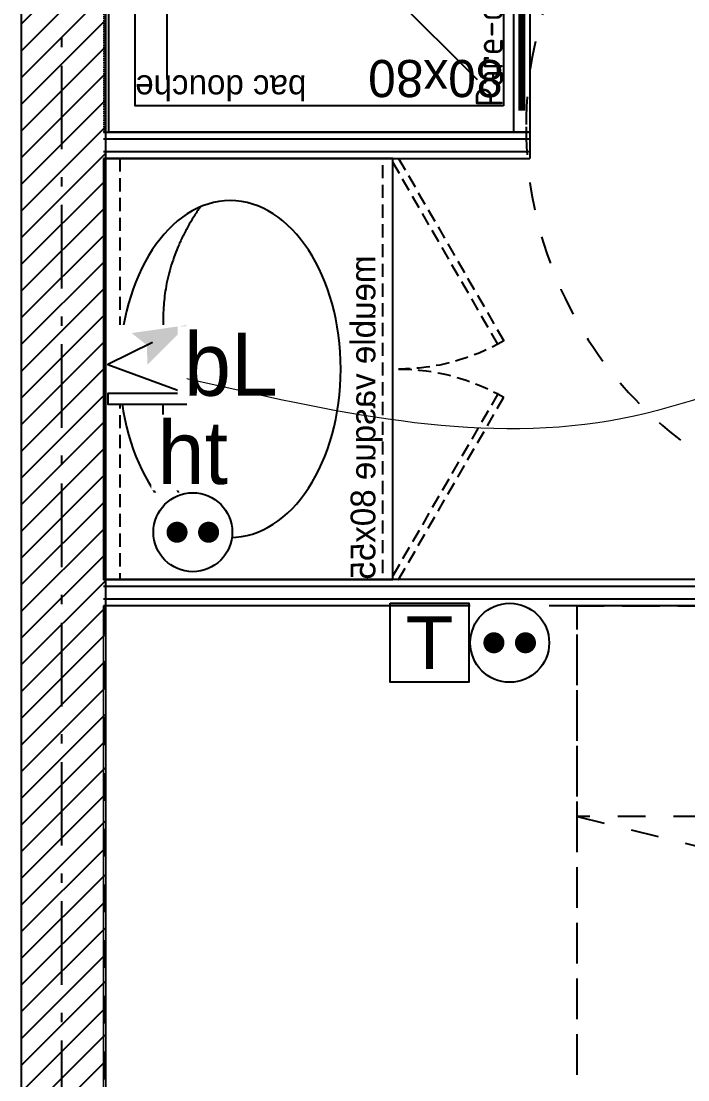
# Model space of a CAD drawing. Header units: centimetres. Extents: x 2191 to 12545, y -680 to 18662.
# Drawn here: x 9812.8 to 9939.5, y 3775.4 to 3976.5 of the extents above; entities that cross this region are included whole.
import ezdxf

# ---------------------------------------------------------------- set-up
doc = ezdxf.new("R2010")
doc.units = ezdxf.units.CM
for name, pattern in [('Style de ligne -11', [0.347222, 0.20828, -0.138942]), ('Style de ligne -13', [0.147638, 0.098425, -0.049213]), ('Style de ligne -5', [0.20828, 0.069425, -0.138855]), ('Style de ligne -6', [1.04164, 0.625, -0.20828, 0.06943, -0.13893]), ('VW-01', [0.41656, 0.20828, -0.20828])]:
    doc.linetypes.add(name, pattern=pattern)
for name, color, linetype in [('B Aménagement intérieur', 252, 'Continuous'), ('B BATI-équipement-sanitaires', 252, 'Continuous'), ('B faience', 252, 'Style de ligne -11'), ('B GÈnÈral_Hatch', 252, 'Continuous'), ('B Général', 252, 'Continuous'), ('C ANNOTATIONS-niveaux', 252, 'Continuous'), ('C ANNOTATIONS-PMR', 252, 'Style de ligne -5'), ('C ANNOTATIONS-prestations', 252, 'Continuous'), ('D SURFACES-shab', 252, 'Continuous'), ('F REMPLISSAGE-vert clair', 252, 'Continuous'), ('F REMPLISSAGE-vert foncé', 252, 'Continuous'), ('prlm-MOD', 64, 'Continuous')]:
    doc.layers.add(name, color=color, linetype=linetype)
doc.layers.add('prlm-ELEC-CFA', color=1, linetype='Continuous', lineweight=25)
doc.layers.add('prlm-ELEC-CFO', color=1, linetype='Continuous', lineweight=25)
doc.styles.add('Eurostile', font='Eurosti.TTF')
doc.styles.add('Eurostile (italic)', font='Eurostib.TTF')
doc.styles.add('prlm-elec-cfo', font='comic.ttf', dxfattribs={"height": 12})
doc.styles.get("Standard").update_dxf_attribs({"font": 'isocp.shx', "height": 15})

# ---------------------------------------------------------------- blocks, each defined once
blk = doc.blocks.new('B 70.Groupe-3-1')
at = {"layer": 'B Général', "linetype": 'VW-01', "ltscale": 25.4}
blk.add_line((70, -114.99), (-70, -80.35), dxfattribs=at)
at = {"layer": 'B Général', "linetype": 'VW-01', "ltscale": 25.4, "flags": 128}
for points in [[(-70, 35), (70, 35), (70, -155), (-70, -155)], [(-70, -114.99), (70, -114.99), (70, -155), (-70, -155)]]:
    blk.add_lwpolyline(points, close=True, dxfattribs=at)
blk = doc.blocks.new('B 70.Lit 140.190_PMR 2')
at = {"layer": 'B Général', "linetype": 'VW-01', "ltscale": 25.4, "flags": 128}
blk.add_lwpolyline([(160, -155), (160, 35), (70, 35), (70, -155)], close=True, dxfattribs=at)
at = {"layer": 'B Général'}
blk.add_blockref('B 70.Groupe-3-1', (0, 0), dxfattribs=at)
blk = doc.blocks.new('B 70.Groupe-4-1')
at = {"layer": 'B Général', "linetype": 'Continuous'}
for centre, major_axis, ratio in [((0, -24.07), (32, 0), 0.65625), ((0, -6.97), (1.5, 0), 1), ((0, -17.15), (2.5, 0), 1)]:
    blk.add_ellipse(centre, major_axis=major_axis, ratio=ratio, dxfattribs=at)
for points in [[(-30.82, -18.37), (-20.7, -11.37), (-9.74, -11.32), (-4.71, -11.3), (0, -11.3)], [(30.82, -18.37), (20.7, -11.37), (9.74, -11.32), (4.71, -11.3), (0, -11.3)]]:
    blk.add_open_spline(points, degree=2, knots=[0, 0, 0, 1, 1, 2, 2, 2], dxfattribs=at)
blk.add_open_spline([(-30.45, -17.59), (-30.5, -17.61), (-30.55, -17.64)], degree=2, dxfattribs=at)
blk = doc.blocks.new('B 70.meuble vasque 80x60')
at = {"layer": 'B BATI-équipement-sanitaires', "linetype": 'Style de ligne -13', "ltscale": 25.4, "flags": 128}
for points in [[(-40, -3.07), (40, -3.07), (40, -53.07), (-40, -53.07)], [(-40, -56.07), (-5.36, -76.07), (-4.71, -74.94), (-39.35, -54.94)], [(40, -56.07), (5.36, -76.07), (4.71, -74.94), (39.35, -54.94)]]:
    blk.add_lwpolyline(points, close=True, dxfattribs=at)
at = {"layer": 'B BATI-équipement-sanitaires', "linetype": 'Style de ligne -13', "ltscale": 25.4}
for centre, start, end in [((-40, -56.07), 330, 0), ((40, -56.07), 180, 210)]:
    blk.add_arc(centre, 40, start, end, dxfattribs=at)
at = {"layer": 'B Général', "flags": 128}
blk.add_lwpolyline([(-40, 0), (40, 0), (40, -55), (-40, -55)], close=True, dxfattribs=at)
at = {"layer": 'B Général'}
blk.add_blockref('B 70.Groupe-4-1', (0, 0), dxfattribs=at)
at = {"layer": 'C ANNOTATIONS-prestations', "insert": (40, -53.07), "char_height": 4.706, "width": 80, "attachment_point": 9, "line_spacing_factor": 0.894142, "style": 'Eurostile'}
blk.add_mtext('meuble vasque 80x55', dxfattribs=at)
blk = doc.blocks.new('B 70.Bac douche 80.80')
at = {"layer": 'B faience', "lineweight": 18, "flags": 128}
blk.add_lwpolyline([(-41, -40), (40, -40), (40, 41)], dxfattribs=at)
at = {"layer": 'B Général', "linetype": 'Continuous'}
for p, q in [((25.5, -25.5), (-31, 31)), ((28, -24.46), (28, 31)), ((24.46, -28), (-31, -28))]:
    blk.add_line(p, q, dxfattribs=at)
at = {"layer": 'B Général', "linetype": 'Continuous', "flags": 128}
for points in [[(-41, 41), (39, 41), (39, -39), (-41, -39)], [(-36, 36), (34, 36), (34, -34), (-36, -34)]]:
    blk.add_lwpolyline(points, close=True, dxfattribs=at)
at = {"layer": 'B Général', "linetype": 'Continuous'}
blk.add_circle((28, -28), 3.54, dxfattribs=at)
at = {"layer": 'B Général', "insert": (-36, 30.76), "char_height": 7.059, "width": 35, "attachment_point": 4, "line_spacing_factor": 0.894142, "style": 'Eurostile'}
blk.add_mtext('80x80', dxfattribs=at)
at = {"layer": 'C ANNOTATIONS-prestations', "insert": (34, 32.51), "char_height": 4.706, "width": 70, "attachment_point": 6, "line_spacing_factor": 0.894142, "style": 'Eurostile'}
blk.add_mtext('bac douche ', dxfattribs=at)
blk = doc.blocks.new('B 70.Rond 150_PMR')
at = {"layer": 'B Général', "linetype": 'VW-01', "ltscale": 25.4}
blk.add_circle((0, 0), 75, dxfattribs=at)
at = {"layer": 'B Général', "insert": (-61.5, 0), "char_height": 7.059, "attachment_point": 5, "rotation": 90, "line_spacing_factor": 0.894142, "style": 'Eurostile (italic)'}
blk.add_mtext('Ø 150 PMR', dxfattribs=at)
blk = doc.blocks.new('B 70.T2 S307 (2D)')
at = {"layer": 'B Général', "linetype": 'Continuous'}
for p, q in [((-126.26, -22.48), (-361.57, -22.48)), ((-131.26, -27.48), (-361.57, -27.48)), ((-361.57, -107.5), (-280.57, -107.5)), ((-280.57, -112.5), (-280.57, -107.5)), ((-361.57, -112.5), (-280.57, -112.5))]:
    blk.add_line(p, q, dxfattribs=at)
at = {"layer": 'D SURFACES-shab', "lineweight": 18, "flags": 128}
for points in [[(-361.57, 291.52), (-361.57, -22.48), (-0.43, -22.48), (-0.43, 34.39), (-0.43, 34.39), (-0.43, 291.52)], [(-361.26, -112.48), (-361.26, -193.48), (-131.26, -193.48), (-131.26, -27.48), (-361.26, -27.48), (-361.26, -107.48), (-280.57, -107.5), (-280.57, -112.5)]]:
    blk.add_lwpolyline(points, close=True, dxfattribs=at)
at = {"layer": 'F REMPLISSAGE-vert clair'}
for p, q in [((-127.56, -23.78), (-361.57, -23.78)), ((-129.96, -26.18), (-361.57, -26.18)), ((-361.57, -108.8), (-280.57, -108.8)), ((-361.57, -111.2), (-280.57, -111.2))]:
    blk.add_line(p, q, dxfattribs=at)
at = {"layer": 'F REMPLISSAGE-vert foncé', "linetype": 'Continuous'}
for p, q in [((-126.26, -22.48), (-361.57, -22.48)), ((-131.26, -27.48), (-361.57, -27.48)), ((-361.57, -107.5), (-280.57, -107.5)), ((-361.57, -112.5), (-280.57, -112.5))]:
    blk.add_line(p, q, dxfattribs=at)
at = {"layer": 'F REMPLISSAGE-vert foncé'}
for p, q in [((-127.56, -23.78), (-361.57, -23.78)), ((-129.96, -26.18), (-361.57, -26.18)), ((-361.57, -108.8), (-280.57, -108.8)), ((-361.57, -111.2), (-280.57, -111.2))]:
    blk.add_line(p, q, dxfattribs=at)
at = {"layer": 'B Général', "xscale": -1}
for name, p in [('B 70.Lit 140.190_PMR 2', (-201.57, 132.52)), ('B 70.Bac douche 80.80', (-321.57, -153.48))]:
    blk.add_blockref(name, p, dxfattribs=at)
at = {"layer": 'B Général', "rotation": 90}
blk.add_blockref('B 70.meuble vasque 80x60', (-361.57, -67.48), dxfattribs=at)
at = {"layer": 'C ANNOTATIONS-PMR', "ltscale": 25.4, "rotation": 90}
blk.add_blockref('B 70.Rond 150_PMR', (-206.26, -113.48), dxfattribs=at)
blk = doc.blocks.new('xi.pdch')
at = {"layer": 'prlm-MOD', "color": 0, "linetype": 'ByBlock', "lineweight": -2, "ltscale": 50}
blk.add_lwpolyline([(-32.52, -3.22), (-32.52, -0.19), (47.48, -0.19), (47.48, -3.22)], close=True, dxfattribs=at)
at = {"layer": 'prlm-MOD', "color": 0, "linetype": 'ByBlock', "lineweight": 5, "ltscale": 50, "const_width": 1.3}
blk.add_lwpolyline([(-28.4, -1.71), (44.13, -1.71), (44.13, -1.71)], dxfattribs=at)
at = {"layer": 'prlm-MOD', "color": 0, "insert": (-27.71, 7.06), "char_height": 5.1497, "width": 137.3149, "attachment_point": 1}
blk.add_mtext('Pare-douche', dxfattribs=at)
blk = doc.blocks.new('xi.PC')
at = {"color": 0, "lineweight": 5}
blk.add_wipeout([(-7.5, -7.5), (7.5, -7.5), (7.5, 7.5), (-7.5, 7.5)], dxfattribs=at).dxf.layer = 'prlm-ELEC-CFO'
at = {"layer": 'prlm-ELEC-CFO', "color": 0, "linetype": 'ByBlock', "lineweight": 5, "const_width": 2}
for points in [[(-4, 0, 1), (-2, 0, 1)], [(2, 0, 1), (4, 0, 1)]]:
    blk.add_lwpolyline(points, format="xyb", close=True, dxfattribs=at)
at = {"layer": 'prlm-ELEC-CFO', "color": 0, "linetype": 'ByBlock', "lineweight": -2}
blk.add_circle((0, 0), 7.5, dxfattribs=at)
blk = doc.blocks.new('xi.TEL')
at = {"layer": 'prlm-ELEC-CFA', "color": 0, "linetype": 'ByBlock', "lineweight": -2, "flags": 128}
blk.add_lwpolyline([(-7.5, 7.5), (7.5, 7.5), (7.5, -7.5), (-7.5, -7.5)], close=True, dxfattribs=at)
at = {"layer": 'prlm-ELEC-CFA', "color": 0, "linetype": 'ByBlock', "insert": (0, 0), "char_height": 10, "width": 11.36, "attachment_point": 5}
blk.add_mtext('{\\fVerdana|b0|i0|c0|p34;T}', dxfattribs=at)
blk = doc.blocks.new('xi.BL')
at = {"color": 0, "lineweight": 5}
blk.add_wipeout([(-7.5, -7.5), (7.5, -7.5), (7.5, 7.5), (-7.5, 7.5)], dxfattribs=at).dxf.layer = 'prlm-ELEC-CFO'
at = {"layer": 'prlm-ELEC-CFO', "lineweight": 5}
blk.add_hatch(color=0, dxfattribs=at).paths.add_polyline_path([(-3, 6), (-0.1, 3.7), (0, 0), (7.5, 7.5)])
at = {"layer": 'prlm-ELEC-CFO', "color": 0}
blk.add_lwpolyline([(0.95, 4.23), (-7.5, 0), (7.5, -5.5), (-7.5, -5.5), (-7.5, -7.5), (7.5, -7.5)], dxfattribs=at)
blk = doc.blocks.new('xi.PCHT')
at = {"color": 0, "lineweight": 5}
blk.add_wipeout([(-7.5, -7.5), (7.5, -7.5), (7.5, 7.5), (-7.5, 7.5)], dxfattribs=at).dxf.layer = 'prlm-ELEC-CFO'
at = {"layer": 'prlm-ELEC-CFO', "color": 0, "linetype": 'ByBlock', "lineweight": 5, "const_width": 2}
for points in [[(-4, 0, 1), (-2, 0, 1)], [(2, 0, 1), (4, 0, 1)]]:
    blk.add_lwpolyline(points, format="xyb", close=True, dxfattribs=at)
at = {"layer": 'prlm-ELEC-CFO', "color": 0, "linetype": 'ByBlock', "lineweight": -2}
blk.add_circle((0, 0), 7.5, dxfattribs=at)

msp = doc.modelspace()

# ---------------------------------------------------------------- hatches: boundary and pattern name
at = {"layer": 'B GÈnÈral_Hatch', "linetype": 'Continuous'}
h = msp.add_hatch(dxfattribs=at)
h.set_pattern_fill('50_BETON', color=256, style=0, pattern_type=2)
h.set_pattern_definition([(45, (0, 0), (2.4253472, -2.6458333), [])])
h.paths.add_polyline_path([(9812.8, 3525.39), (9828.8, 3541.39), (9828.8, 4134.41), (9812.8, 4152.41)])

# ---------------------------------------------------------------- linework, layer by layer
at = {"layer": 'B Général', "linetype": 'Continuous', "lineweight": 18}
for p, q in [((9812.8, 4152.41), (9812.8, 3525.39)), ((9828.8, 4134.41), (9828.8, 3551.39))]:
    msp.add_line(p, q, dxfattribs=at)
at = {"layer": 'B Général', "linetype": 'Continuous'}
for p, q in [((9812.8, 4152.41), (9812.8, 3525.39)), ((9828.8, 4134.41), (9828.8, 3551.39))]:
    msp.add_line(p, q, dxfattribs=at)
at = {"layer": 'C ANNOTATIONS-niveaux', "linetype": 'Style de ligne -6', "ltscale": 25.4, "flags": 128}
msp.add_lwpolyline([(9877.41, 5820.39), (9877.41, 5736.89), (9820.48, 5687.89), (9820.48, 3085.39)], dxfattribs=at)
msp.add_lwpolyline([(9877.41, 5820.39), (9877.41, 5736.89), (9820.48, 5687.89), (9820.48, 3085.39)], dxfattribs=at)

# ---------------------------------------------------------------- block references
at = {"layer": 'B Aménagement intérieur', "xscale": -1, "rotation": 180}
msp.add_blockref('B 70.T2 S307 (2D)', (10190.05, 3842.9), dxfattribs=at)
at = {"layer": 'prlm-MOD', "rotation": 90}
msp.add_blockref('xi.pdch', (9906.26, 3987.89), dxfattribs=at)

# ---------------------------------------------------------------- next in the draw order: block references
at = {"layer": 'prlm-ELEC-CFO'}
for name, p in [('xi.BL', (9836.8, 3911.22)), ('xi.PCHT', (9845.43, 3879.38)), ('xi.PC', (9905.67, 3858.38))]:
    msp.add_blockref(name, p, dxfattribs=at)

# ---------------------------------------------------------------- next in the draw order: block references
at = {"layer": 'prlm-ELEC-CFA'}
msp.add_blockref('xi.TEL', (9890.43, 3858.38), dxfattribs=at)

# ---------------------------------------------------------------- next in the draw order: texts
at = {"layer": 'prlm-ELEC-CFO', "lineweight": 20, "insert": (9852.68, 3911.22), "char_height": 12, "attachment_point": 5, "line_spacing_factor": 0.8, "style": 'prlm-elec-cfo', "bg_fill": 3, "box_fill_scale": 1.1, "bg_fill_color": 256, "bg_fill_transparency": 0}
msp.add_mtext('bL', dxfattribs=at)

# ---------------------------------------------------------------- next in the draw order: linework, layer by layer
at = {"layer": 'prlm-ELEC-CFO', "lineweight": 13}
msp.add_spline([(10045.31, 3927.84), (9995.64, 3923.58), (9924.85, 3900.57), (9844.3, 3908.54)], degree=3, dxfattribs=at)

# ---------------------------------------------------------------- next in the draw order: texts
at = {"layer": 'prlm-ELEC-CFO', "lineweight": 20, "insert": (9845.43, 3894.46), "char_height": 12, "attachment_point": 5, "line_spacing_factor": 0.8, "style": 'prlm-elec-cfo', "bg_fill": 3, "box_fill_scale": 1.1, "bg_fill_color": 256, "bg_fill_transparency": 0}
msp.add_mtext('ht', dxfattribs=at)

doc.saveas('drawing.dxf')
